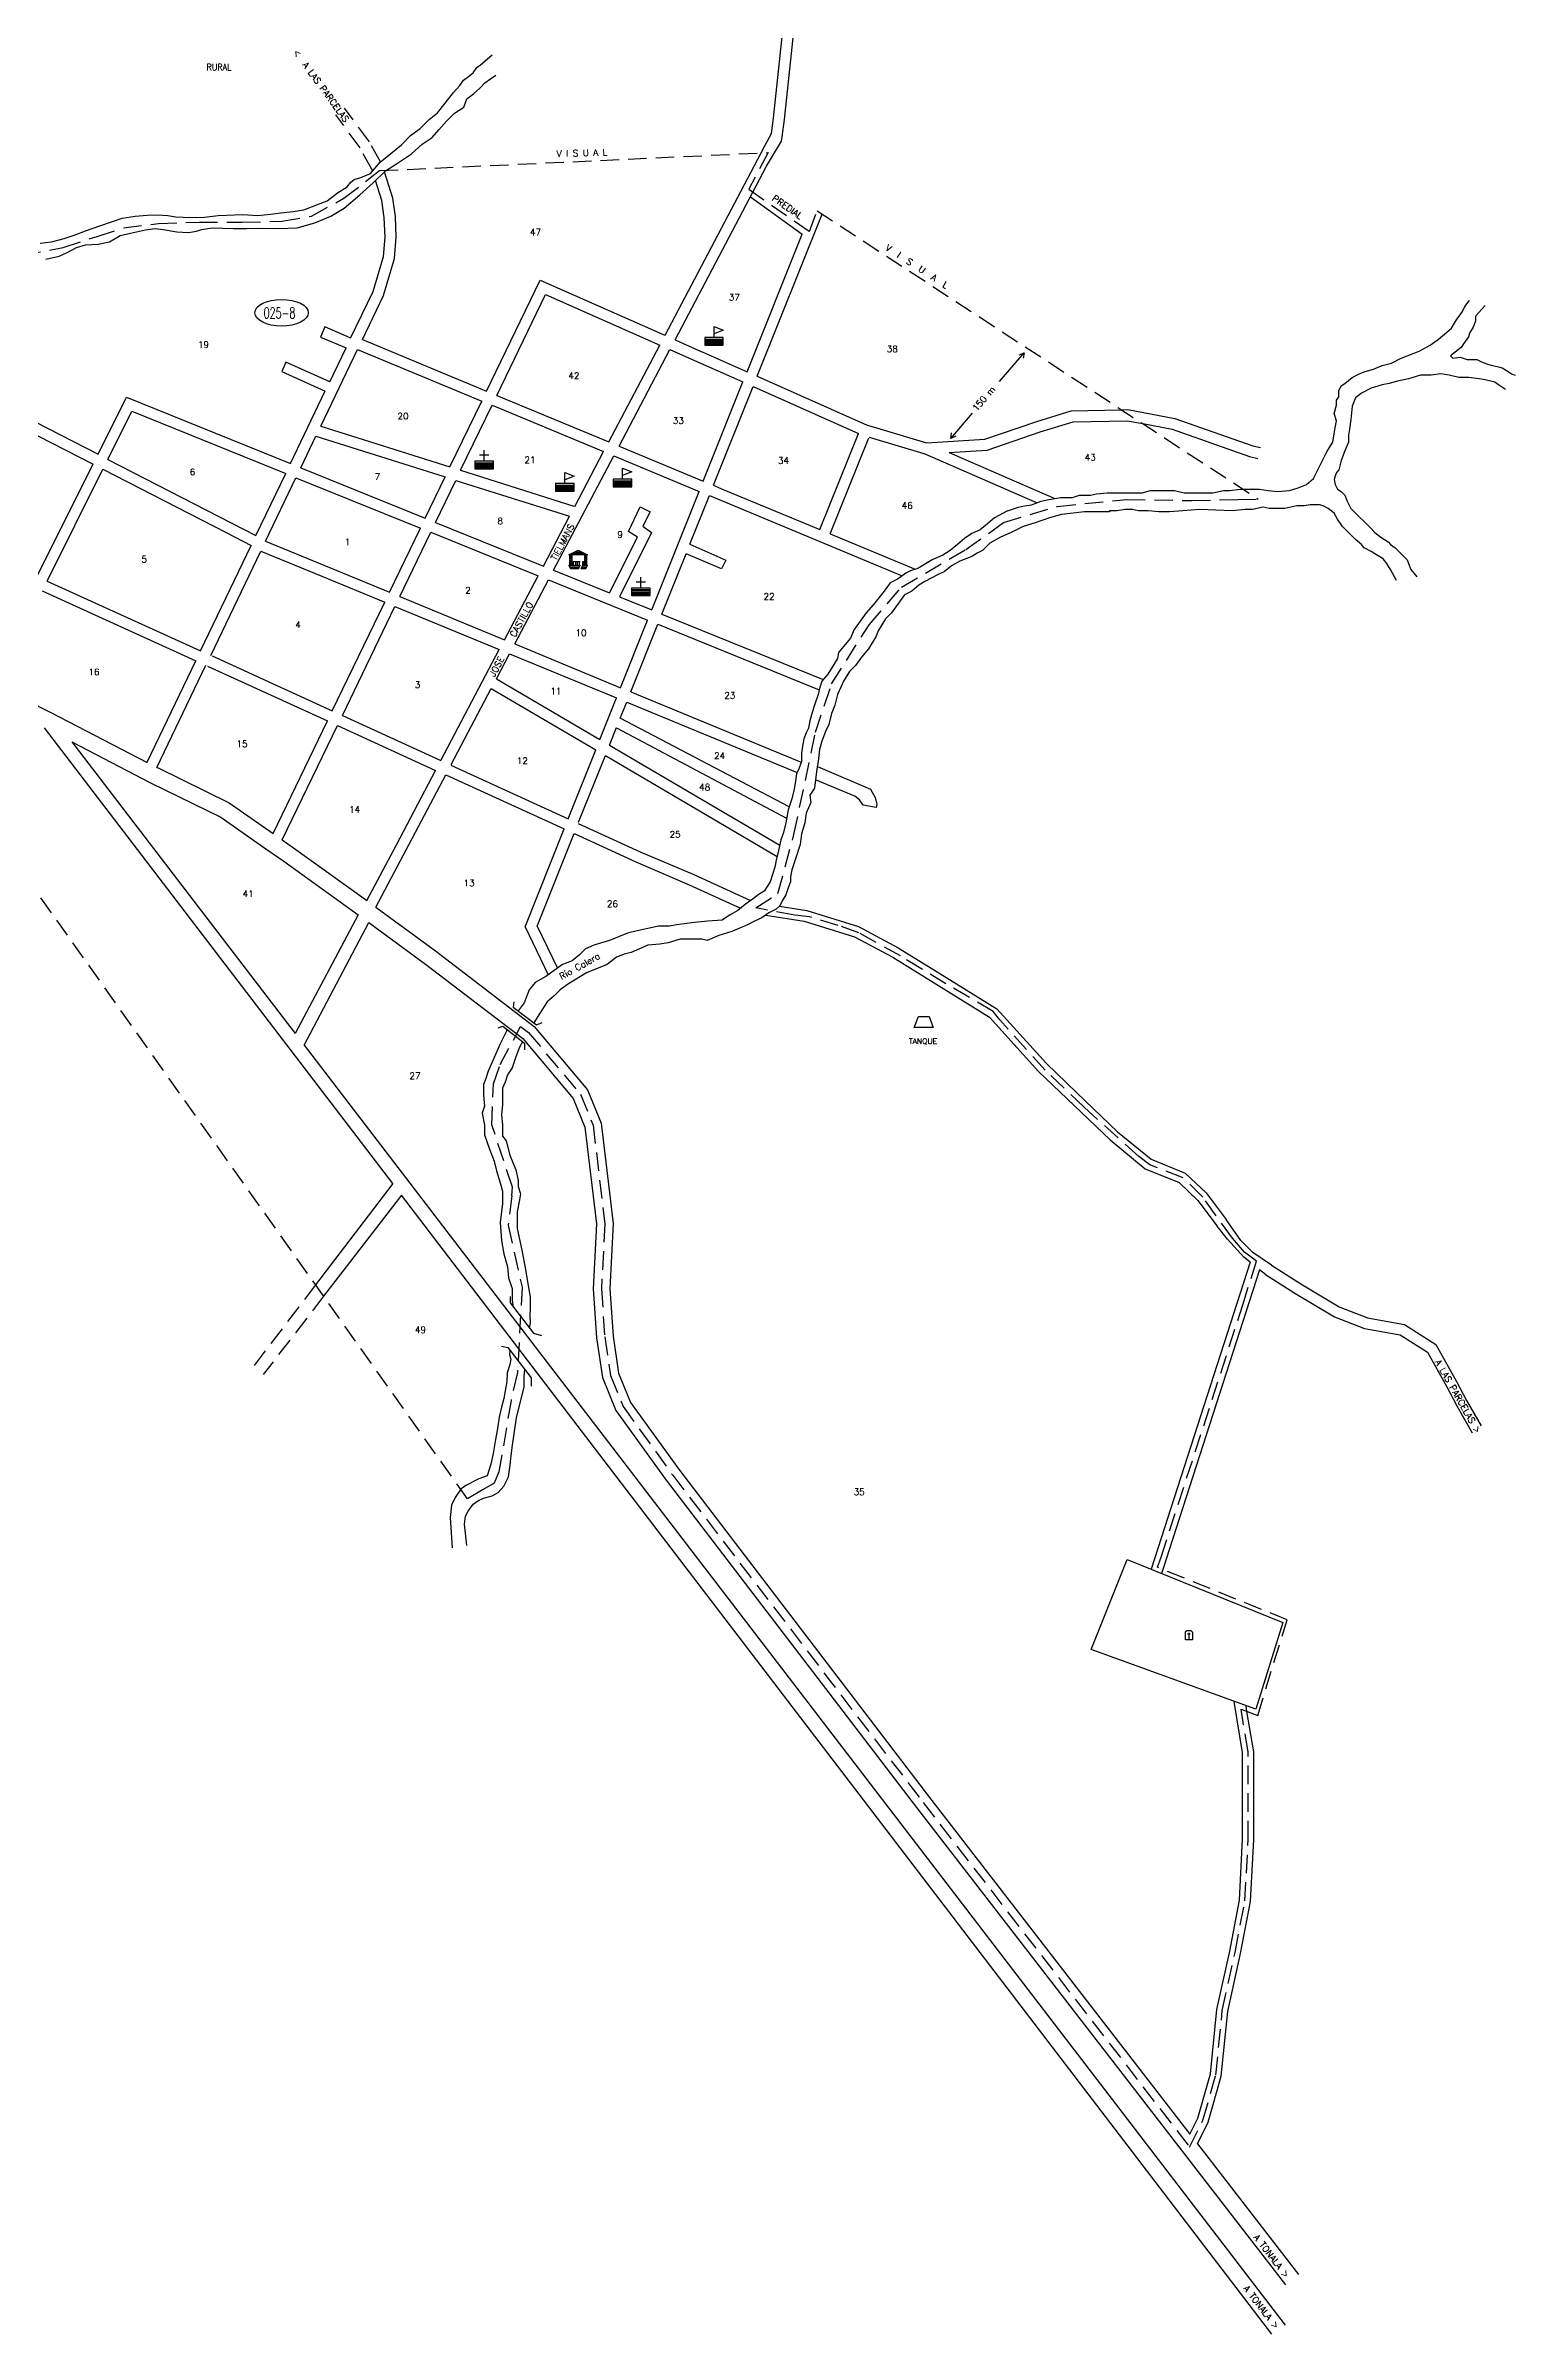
# Model space of a CAD drawing. Extents: x 400988 to 407997, y 1792700 to 1796871.
# Drawn here: x 406403 to 407997, y 1792933 to 1795417 of the extents above; entities that cross this region are included whole.
import ezdxf

# ---------------------------------------------------------------- set-up
doc = ezdxf.new("R2010")
doc.units = 0
doc.header["$LTSCALE"] = 80
doc.header["$MEASUREMENT"] = 0
doc.linetypes.add('HIDDEN', pattern=[0.375, 0.25, -0.125])
doc.layers.get('0').update_dxf_attribs({"linetype": 'CONTINUOUS'})
for name, color, linetype in [('4', 9, 'CONTINUOUS'), ('6', 10, 'CONTINUOUS'), ('9', 5, 'CONTINUOUS'), ('A', 3, 'CONTINUOUS'), ('C', 1, 'CONTINUOUS'), ('D', 6, 'CONTINUOUS'), ('F', 15, 'CONTINUOUS'), ('L', 14, 'CONTINUOUS')]:
    doc.layers.add(name, color=color, linetype=linetype)
doc.styles.add('ROMANS', font='ROMANS', dxfattribs={"height": 7})

# ---------------------------------------------------------------- blocks, each defined once
blk = doc.blocks.new('ELL')
blk.add_circle((0, 0), 1)
blk = doc.blocks.new('ESC')
for p, q in [((0, -2), (0, 10)), ((0, 10), (10, 6)), ((10, 6), (0, 2)), ((-10, -3.5), (10, -3.5)), ((-10, -5), (10, -5)), ((-10, -6.5), (10, -6.5)), ((-10, -8), (10, -8)), ((-10, -9.5), (10, -9.5))]:
    blk.add_line(p, q)
blk.add_lwpolyline([(-10, -2), (-10, -10), (10, -10), (10, -2)], close=True)
blk = doc.blocks.new('IGL')
for p, q in [((-5, 5), (5, 5)), ((0, -2), (0, 10)), ((-10, -3.5), (10, -3.5)), ((-10, -5), (10, -5)), ((-10, -6.5), (10, -6.5)), ((-10, -8), (10, -8)), ((-10, -9.5), (10, -9.5))]:
    blk.add_line(p, q)
blk.add_lwpolyline([(-10, -2), (-10, -10), (10, -10), (10, -2)], close=True)
blk = doc.blocks.new('PLZ')
for p, q in [((-9, 5.5), (9, 5.5)), ((-9, 4), (-7, 4)), ((-9, 2.5), (-7, 2.5)), ((-9, 1), (-7, 1)), ((-6, 7), (6, 7)), ((-3, 8.5), (3, 8.5)), ((7, 4), (9, 4)), ((7, 2.5), (9, 2.5)), ((7, 1), (9, 1)), ((-9.75, -6.5), (1.75, -6.5)), ((-9, -0.5), (-7, -0.5)), ((-9, -2), (-7, -2)), ((-9, -3.5), (-7, -3.5)), ((-9, -5), (-7, -5)), ((-9, -8), (1, -8)), ((-8.25, -9.5), (0.25, -9.5)), ((-5, -2), (2, -2)), ((-5, -6), (-5, -2)), ((-3, -2), (-3, -6)), ((-1, -2), (-1, -6)), ((1, -2), (1, -6)), ((3.25, -9.5), (8.25, -9.5)), ((4, -8), (9, -8)), ((4.75, -6.5), (9.75, -6.5)), ((5, -3.5), (9, -3.5)), ((5, -5), (9, -5)), ((7, -0.5), (9, -0.5)), ((7, -2), (9, -2))]:
    blk.add_line(p, q)
blk.add_lwpolyline([(0, 10), (10, 5), (9, 5), (9, -6), (10, -6), (8, -10), (3, -10), (5, -6), (5, -2), (7, -2), (7, 5), (-7, 5), (-7, -6), (2, -6), (0, -10), (-8, -10), (-10, -6), (-9, -6), (-9, 5), (-10, 5)], close=True)
blk = doc.blocks.new('CEM')
at = {"layer": 'A'}
for p, q in [((-3.774444, 3.46086), (-2.150444, 5.05986)), ((-3.774444, -4.94014), (-3.774444, 3.46086)), ((-2.150444, 5.05986), (2.290556, 5.05986)), ((-1.312444, 1.50686), (1.402556, 1.50686)), ((0.057556, 2.77586), (0.057556, -3.67114)), ((2.290556, 5.05986), (3.889556, 3.46086)), ((3.889556, 3.46086), (3.889556, -4.94014)), ((3.889556, -4.94014), (-3.774444, -4.94014))]:
    blk.add_line(p, q, dxfattribs=at)

msp = doc.modelspace()

# ---------------------------------------------------------------- linework, layer by layer
at = {"layer": '4', "color": 9, "linetype": 'HIDDEN'}
for points in [[(406200.525861, 1795114.125972), (406244.973449, 1795149.692812), (406275.799348, 1795164.927272), (406295.777205, 1795172.209749), (406332.161796, 1795180.475965), (406377.396386, 1795189.632932), (406421.598288, 1795197.995341), (406458.455936, 1795210.176626), (406487.01039, 1795219.388956), (406525.003333, 1795224.026332), (406569.288603, 1795225.613739), (406615.941511, 1795225.405964), (406658.927103, 1795226.716762), (406691.177732, 1795232.065327), (406726.12156, 1795251.520323), (406765.106361, 1795281.449703), (407186.758218, 1795301.050726)], [(407186.758218, 1795301.050726), (407165.596705, 1795261.260163), (407231.484365, 1795215.540631), (407239.674627, 1795237.955238)], [(407239.674627, 1795237.955238), (407718.393887, 1794925.019932)], [(407173.419036, 1794481.278873), (407197.157038, 1794496.845537), (407214.656752, 1794561.052854), (407237.989703, 1794671.956401), (407255.489417, 1794724.48966), (407296.322082, 1794788.696976), (407331.321509, 1794829.556178), (407401.320363, 1794870.415379), (407442.153028, 1794899.600523), (407500.485407, 1794917.111609), (407575.904811, 1794924.624283)], [(407575.904811, 1794924.624283), (407646.52784, 1794923.501582), (407696.18667, 1794924.550749), (407718.393887, 1794925.019932)], [(406908.35998, 1794168.921173), (406904.620549, 1794137.161145), (406919.713382, 1794069.685741), (406914.682438, 1793977.032947), (406907.639116, 1793946.82008), (406894.558661, 1793869.27372), (406889.527716, 1793857.188573), (406877.45345, 1793850.138904), (406860.348239, 1793840.067948), (406387.464241, 1794506.41973)], [(407609.088016, 1793765.794972), (407613.058272, 1793776.734696), (407701.625716, 1794050.632399), (407716.56497, 1794097.844961), (407703.486029, 1794107.914729), (407690.407088, 1794123.019382), (407658.212771, 1794167.326363), (407637.085251, 1794188.472877), (407600.866644, 1794202.570553), (407588.793775, 1794211.633345), (407529.435504, 1794265.003118), (407487.180463, 1794305.282192), (407437.916739, 1794359.736881), (407430.871602, 1794368.799673), (407379.542743, 1794399.008978), (407330.22678, 1794429.218284), (407284.93661, 1794454.392705), (407262.794749, 1794462.44852), (407231.594854, 1794471.511311), (407215.491683, 1794473.525265), (407173.419036, 1794481.278873)], [(406908.35998, 1794168.921173), (406909.210717, 1794178.397716), (406886.866034, 1794245.910149), (406888.540928, 1794290.396953), (406895.940042, 1794311.471592), (406918.112407, 1794352.601211)], [(406918.112407, 1794352.601211), (406926.585662, 1794346.111317), (406982.907439, 1794279.316735), (406996.693402, 1794245.615738), (407009.411884, 1794138.678088), (407005.67556, 1794067.999839), (407009.393569, 1794015.782607), (407015.504323, 1793974.075083), (407029.290287, 1793940.374086), (407083.164099, 1793865.683417), (407354.760246, 1793510.580647), (407643.87403, 1793136.558598)], [(407699.718219, 1793611.671453), (407717.837489, 1793605.106221), (407749.718485, 1793708.795377), (407609.088016, 1793765.794972)], [(407643.87403, 1793136.558598), (407658.441105, 1793165.711985), (407672.447728, 1793214.767539), (407679.45104, 1793284.846903), (407693.457663, 1793347.91833), (407703.962631, 1793403.981821), (407707.464287, 1793470.557216), (407707.464287, 1793565.164356), (407699.718219, 1793611.671453)]]:
    msp.add_lwpolyline(points, dxfattribs=at)
at = {"layer": '6', "color": 10}
for p, q in [((407179, 1795300.75), (407183.4375, 1795309.125)), ((407183.4375, 1795309.125), (407190.125, 1795321.75)), ((407170.125, 1795258.125), (407184.96875, 1795286.25)), ((407570, 1795022), (407577.09375, 1795022.125)), ((407593.0625, 1795007), (407624.90625, 1795001))]:
    msp.add_line(p, q, dxfattribs=at)
for points in [[(407190.125, 1795321.75), (407192.53125, 1795338.375), (407203.4375, 1795440.5)], [(407201.0625, 1795313.5), (407201.71875, 1795318), (407204.4375, 1795336.875), (407215.375, 1795439.25)], [(407184.984, 1795286.285), (407201.062862, 1795313.543353)], [(407577.09375, 1795022.125), (407628.03125, 1795012.625), (407712.5, 1794982.875), (407720.71875, 1794980.875)], [(407624.90625, 1795001), (407709.03125, 1794971.375), (407717.8125, 1794969.25)], [(407240.06551, 1794634.867539), (407297.727362, 1794610.140243), (407302.787345, 1794601.341547), (407304.707578, 1794593.546681), (407303.967531, 1794590.14956), (407289.600523, 1794592.839552), (407285.618119, 1794598.784727), (407280.879636, 1794602.635666), (407276.951741, 1794604.151031), (407238.02616, 1794620.41145)], [(407198.875, 1794483.375), (407228.59375, 1794478.625), (407284.8125, 1794461.125), (407327.8125, 1794438.125), (407373, 1794410.25), (407434.6875, 1794371.875), (407488.625, 1794312.375), (407521.65625, 1794280.75), (407565.71875, 1794238.5), (407602.09375, 1794208.625), (407639.21875, 1794193.625), (407661.75, 1794172), (407683.5625, 1794143.375)], [(406913.786987, 1794344.577581), (406920.336114, 1794339.561429), (406975.113793, 1794274.598062), (406987.900717, 1794243.339307), (407000.383666, 1794138.382024), (406996.658639, 1794067.917476), (407000.440085, 1794014.809307), (407006.75858, 1793971.683897), (407021.365253, 1793935.976604), (407075.938628, 1793860.31606), (407347.62548, 1793505.094697), (407748.004897, 1792987.130013)], [(407732.761, 1794093.584), (407712.484244, 1794107.316403), (407699.493032, 1794120.316467), (407683.552, 1794143.377)], [(407719.778426, 1794088.724986), (407614.818261, 1793763.472419)], [(407726.317, 1794083.461), (407719.778426, 1794088.724986)], [(407732.75, 1794093.625), (407764.5, 1794073.375), (407806.375, 1794048.375), (407837, 1794036.375), (407876.9375, 1794029.25), (407911.03125, 1794007.625), (407933.53125, 1793967.5), (407944.40625, 1793946.75), (407960.21875, 1793919.25)], [(407726.3125, 1794083.5), (407758.1875, 1794063.125), (407801.0625, 1794037.625), (407833.71875, 1794024.875), (407872.5, 1794017.875), (407902.03125, 1793999.125), (407923, 1793961.75), (407933.90625, 1793941), (407950.6875, 1793911.75)], [(406917.381601, 1794026.742307), (407747.473608, 1792943.298465)], [(407732.999933, 1792933.477553), (406916.093458, 1794003.019104)], [(407652.414102, 1793140.226525), (407664.057508, 1793163.528713), (407678.364592, 1793213.636575), (407685.385783, 1793283.894842), (407699.336628, 1793346.715101), (407709.933411, 1793403.2686), (407713.464287, 1793470.399534), (407713.464287, 1793565.660608), (407706.191533, 1793609.32595)], [(407652.414102, 1793140.226525), (407762.243229, 1792998.142275)]]:
    msp.add_lwpolyline(points, dxfattribs=at)
at = {"layer": '6', "color": 10, "linetype": 'HIDDEN'}
for points in [[(406757.415177, 1795281.026369), (406756.99694, 1795282.351087), (406743.819408, 1795306.076037), (406717.464344, 1795342.102812)], [(406765.956786, 1795290.933504), (406753.946442, 1795312.557038), (406727.149476, 1795349.187883)], [(406695.573012, 1794072.256533), (406627.581848, 1793982.92978)], [(406704.35219, 1794059.88559), (406638.88606, 1793974.989769)]]:
    msp.add_lwpolyline(points, dxfattribs=at)
at = {"layer": '9', "color": 5}
for points in [[(406396.782547, 1795202.641691), (406409.013635, 1795204.09528), (406422.782534, 1795207.652724), (406434.720981, 1795211.708877), (406445.87449, 1795216.015987), (406461.441776, 1795221.680493), (406474.158747, 1795226.006842), (406485.57604, 1795230.056582), (406499.885331, 1795232.056976), (406512.904564, 1795232.999031), (406523.842386, 1795233.654856), (406535.320601, 1795232.753632), (406543.938882, 1795231.295984), (406559.846907, 1795230.44927), (406574.953962, 1795231.156399), (406590.048191, 1795232.905836), (406616.617429, 1795234.014626), (406632.789238, 1795232.910541), (406646.583788, 1795234.383369), (406658.033145, 1795235.827339), (406671.309748, 1795237.033176), (406683.013269, 1795239.001506), (406697.798825, 1795244.656393), (406708.173809, 1795248.693307), (406719.533385, 1795257.433433), (406729.876305, 1795264.076117), (406733.727244, 1795268.814601), (406737.340051, 1795271.725839), (406744.871134, 1795273.903442), (406755.239705, 1795278.46151), (406765.515289, 1795290.576313), (406788.739563, 1795309.365864), (406798.516439, 1795319.650213), (406809.110316, 1795327.077835), (406818.893604, 1795336.841031), (406827.924019, 1795344.249414), (406836.134226, 1795354.775102), (406845.113338, 1795366.352718), (406852.05593, 1795373.996027), (406856.157827, 1795379.519448), (406861.581848, 1795383.495439), (406866.742085, 1795387.728801), (406870.580198, 1795393.509592), (406874.717366, 1795396.166666), (406879.356449, 1795400.393615), (406887.093599, 1795407.004235)], [(406402.730075, 1795185.253572), (406417.541282, 1795188.823842), (406426.613381, 1795192.844724), (406436.190602, 1795198.174903), (406446.060465, 1795200.902519), (406459.864634, 1795201.593616), (406472.082897, 1795204.089513), (406483.464918, 1795211.0056), (406494.90145, 1795213.491878), (406511.012335, 1795217.338757), (406521.158807, 1795218.766694), (406530.295036, 1795217.576035), (406544.922621, 1795214.88925), (406557.700515, 1795214.264635), (406566.544101, 1795215.67654), (406571.733197, 1795217.564709), (406583.436718, 1795219.533039), (406606.380323, 1795218.772899), (406620.715266, 1795218.688678), (406637.131619, 1795218.890685), (406655.639001, 1795218.59719), (406675.436443, 1795219.362035), (406694.915591, 1795224.81406), (406712.287678, 1795232.064473), (406726.516808, 1795240.579294), (406743.53533, 1795255.383234), (406757.970528, 1795268.331071), (406771.623994, 1795281.269288), (406783.256973, 1795288.970313), (406799.541861, 1795299.855978), (406811.142775, 1795310.162773), (406822.257807, 1795317.596808), (406829.454563, 1795325.764477), (406837.677596, 1795335.247857), (406846.431402, 1795343.955919), (406856.516951, 1795350.33482), (406859.795432, 1795359.236123), (406866.763677, 1795364.794815), (406873.725508, 1795370.874661), (406879.127083, 1795376.674692), (406885.329629, 1795380.92088), (406891.01102, 1795385.160654)], [(407446.506942, 1794912.3644), (407458.224835, 1794916.272978), (407464.734775, 1794917.575837), (407472.546704, 1794918.878696), (407482.962608, 1794922.787274), (407489.472549, 1794924.090134), (407495.982489, 1794925.392993), (407503.794417, 1794926.695852), (407510.304358, 1794926.695852), (407516.814298, 1794926.695852), (407524.626226, 1794929.301571), (407531.136167, 1794929.301571), (407536.344119, 1794929.301571), (407542.854059, 1794930.60443), (407554.571952, 1794931.90729), (407563.685869, 1794931.90729), (407574.101773, 1794931.90729), (407583.21569, 1794931.90729), (407592.329606, 1794931.90729), (407601.443523, 1794934.513009), (407613.161415, 1794934.513009), (407619.671355, 1794934.513009), (407627.483284, 1794934.513009), (407637.899188, 1794931.90729), (407649.617081, 1794931.90729), (407657.429009, 1794931.90729), (407669.146902, 1794931.90729), (407680.864795, 1794934.513009), (407687.374735, 1794934.513009), (407699.092628, 1794935.815868), (407709.508532, 1794935.815868), (407719.924437, 1794935.815868), (407729.038353, 1794934.513009), (407739.454258, 1794933.210149), (407752.474139, 1794934.513009), (407761.588055, 1794937.118727), (407770.701971, 1794941.027305), (407778.5139, 1794947.541602), (407788.929804, 1794968.387352), (407792.835769, 1794976.204508), (407796.741733, 1794982.718804), (407799.345709, 1794986.627382), (407800.647697, 1794995.747398), (407801.949685, 1795002.261695), (407803.251673, 1795010.078851), (407800.647697, 1795017.896007), (407803.251673, 1795027.016022), (407803.251673, 1795032.22746), (407805.855649, 1795036.136038), (407805.855649, 1795042.650334), (407808.459625, 1795047.861772), (407812.36559, 1795050.467491), (407820.177518, 1795056.981787), (407827.989447, 1795060.890365), (407834.499387, 1795063.496084), (407843.613303, 1795066.101803), (407852.72722, 1795070.010381), (407863.143124, 1795072.6161), (407873.559029, 1795077.827537), (407880.068969, 1795080.433256), (407893.08885, 1795085.644693), (407904.806743, 1795092.15899), (407912.618671, 1795097.370427), (407913.920659, 1795098.673287), (407920.430599, 1795103.884724), (407928.242528, 1795110.399021), (407933.45048, 1795119.519036), (407939.96042, 1795128.639052), (407942.564397, 1795133.850489), (407947.772349, 1795140.364786)], [(407964.698194, 1795135.153348), (407954.282289, 1795123.427614), (407954.282289, 1795118.216177), (407951.678313, 1795111.70188), (407947.772349, 1795105.187583), (407946.470361, 1795101.279005), (407941.262409, 1795093.461849), (407938.658432, 1795089.553271), (407932.148492, 1795084.341834), (407926.94054, 1795080.433256), (407929.544516, 1795077.827537), (407937.356444, 1795079.130396), (407945.168373, 1795076.524678), (407950.376325, 1795076.524678), (407955.584277, 1795076.524678), (407960.79223, 1795073.918959), (407967.30217, 1795071.31324), (407972.510122, 1795070.010381), (407979.020063, 1795068.707521), (407982.926027, 1795067.404662), (407989.435967, 1795063.496084), (407993.341931, 1795060.890365), (407997.247895, 1795059.587506)], [(407986.831991, 1795043.953194), (407979.020063, 1795049.164631), (407975.114098, 1795051.77035), (407964.698194, 1795054.376069), (407958.188253, 1795055.678928), (407946.470361, 1795056.981787), (407936.054456, 1795056.981787), (407925.638552, 1795059.587506), (407916.524635, 1795060.890365), (407906.108731, 1795059.587506), (407894.390838, 1795059.587506), (407881.370957, 1795055.678928), (407869.653065, 1795053.073209), (407860.539148, 1795050.467491), (407852.72722, 1795049.164631), (407841.009327, 1795045.256053), (407830.593423, 1795040.044616), (407824.083482, 1795034.833178), (407820.177518, 1795025.713163), (407818.87553, 1795011.38171), (407817.573542, 1795000.958835), (407816.271554, 1794994.444539), (407816.271554, 1794986.627382), (407812.36559, 1794977.507367), (407808.459625, 1794967.084492), (407805.855649, 1794956.661617), (407803.251673, 1794954.055899), (407801.949685, 1794950.147321), (407800.647697, 1794946.238743), (407801.949685, 1794941.027305), (407804.553661, 1794935.815868), (407808.459625, 1794933.210149), (407812.36559, 1794929.301571), (407814.969566, 1794922.787274), (407818.87553, 1794914.970118), (407825.38547, 1794908.455822), (407835.801375, 1794898.032947), (407839.707339, 1794894.124369), (407844.915291, 1794888.912931), (407851.425232, 1794883.701494), (407859.23716, 1794878.490057), (407861.841136, 1794875.884338), (407867.049089, 1794871.97576), (407873.559029, 1794865.461463), (407880.068969, 1794858.947166), (407881.370957, 1794855.038588), (407883.974933, 1794848.524291), (407890.484874, 1794840.707135)], [(407446.506942, 1794912.3644), (407432.310071, 1794904.534308), (407424.498752, 1794898.020517), (407416.687432, 1794891.506727), (407407.574226, 1794887.598453), (407399.762907, 1794882.387421), (407391.951587, 1794875.87363), (407384.140268, 1794869.35984), (407376.328948, 1794864.148808), (407364.611969, 1794858.937775), (407348.98933, 1794849.818469), (407341.17801, 1794847.212953), (407335.970464, 1794844.607437), (407330.762918, 1794840.699162), (407326.857258, 1794838.093646), (407319.045938, 1794834.185372), (407312.536505, 1794825.066066), (407300.819526, 1794810.735727), (407293.008207, 1794801.61642), (407286.498774, 1794792.497114), (407279.989341, 1794783.377807), (407276.083681, 1794774.258501), (407263.064815, 1794758.625404), (407261.762929, 1794752.111614), (407257.857269, 1794745.597824), (407251.347836, 1794735.175759), (407244.838403, 1794727.359211), (407242.23463, 1794719.542662), (407240.932743, 1794713.028872), (407237.027084, 1794701.304049), (407234.42331, 1794693.487501), (407231.819537, 1794684.368194), (407230.517651, 1794676.551646), (407227.913878, 1794671.340614), (407225.310104, 1794664.826823), (407224.008218, 1794657.010275), (407222.706331, 1794649.193727), (407222.706331, 1794640.07442), (407220.102558, 1794632.257872), (407217.498785, 1794627.046839), (407216.196898, 1794619.230291), (407214.895012, 1794610.110984), (407212.291239, 1794599.68892), (407208.385579, 1794587.964097), (407205.781806, 1794573.633759), (407203.178032, 1794563.211694), (407200.574259, 1794555.395146), (407197.970486, 1794543.670323), (407195.366713, 1794533.248259), (407194.064826, 1794525.43171), (407191.461053, 1794517.615162), (407188.85728, 1794509.798613)], [(407868.351077, 1794836.798557), (407861.841136, 1794848.524291), (407857.935172, 1794855.038588), (407854.029208, 1794860.250026), (407844.915291, 1794865.461463), (407841.009327, 1794868.067182), (407833.197399, 1794871.97576), (407830.593423, 1794875.884338), (407824.083482, 1794881.095775), (407818.87553, 1794886.307213), (407814.969566, 1794890.215791), (407809.761614, 1794895.427228), (407804.553661, 1794903.244384), (407800.647697, 1794909.758681), (407794.137757, 1794914.970118), (407788.929804, 1794917.575837), (407785.02384, 1794918.878696), (407774.607936, 1794918.878696), (407768.097995, 1794917.575837), (407760.286067, 1794917.575837), (407747.266186, 1794914.970118), (407738.15227, 1794914.970118), (407730.340341, 1794914.970118), (407723.830401, 1794916.272978), (407712.112508, 1794913.667259), (407704.30058, 1794913.667259), (407689.978711, 1794912.3644), (407654.825033, 1794913.667259), (407636.5972, 1794912.3644), (407622.275332, 1794911.06154), (407610.557439, 1794911.06154), (407598.839546, 1794912.3644), (407588.423642, 1794912.3644), (407581.913701, 1794913.667259), (407574.101773, 1794913.667259), (407564.987857, 1794912.3644), (407557.175928, 1794912.3644), (407557.175928, 1794911.06154), (407529.834179, 1794911.06154), (407505.096405, 1794908.455822), (407492.076525, 1794904.547243), (407476.452668, 1794899.335806), (407463.432787, 1794895.427228), (407450.412907, 1794888.912931), (407438.695014, 1794883.701494)], [(407438.695014, 1794883.701494), (407427.102525, 1794877.176388), (407419.291205, 1794869.35984), (407414.083659, 1794866.754324), (407407.574226, 1794862.84605), (407394.55536, 1794857.635017), (407385.442154, 1794852.423985), (407377.630835, 1794845.910195), (407371.121402, 1794843.304679), (407356.800649, 1794835.48813), (407350.291216, 1794831.579856), (407342.479897, 1794825.066066), (407334.668577, 1794821.157791), (407328.159144, 1794812.038485), (407320.347825, 1794801.61642), (407313.838392, 1794795.10263), (407306.027073, 1794782.075049), (407303.423299, 1794775.561259), (407299.51764, 1794769.047469), (407295.61198, 1794762.533678), (407287.80066, 1794753.414372), (407281.291227, 1794744.295065), (407274.781795, 1794737.781275), (407268.272362, 1794727.359211), (407265.668588, 1794720.84542), (407261.762929, 1794713.028872), (407259.159156, 1794701.304049), (407255.253496, 1794692.184743), (407252.649723, 1794680.45992), (407248.744063, 1794672.643372), (407244.838403, 1794662.221307), (407242.23463, 1794653.102001), (407240.932743, 1794640.07442), (407239.630857, 1794632.257872), (407238.32897, 1794623.138565), (407237.027084, 1794611.413743), (407231.819537, 1794603.597194), (407233.121424, 1794595.780646), (407227.913878, 1794584.055823), (407226.611991, 1794573.633759), (407222.706331, 1794561.908936), (407221.404445, 1794550.184113), (407216.196898, 1794534.551017), (407212.291239, 1794522.826194), (407210.989352, 1794515.009646), (407210.989352, 1794509.798613), (407208.385579, 1794503.284823), (407205.793863, 1794495.49453), (407201.888203, 1794488.982823), (407199.28443, 1794483.773458), (407195.37877, 1794479.866434), (407187.567451, 1794475.95941), (407179.756131, 1794470.750045), (407171.944812, 1794466.843021), (407164.133492, 1794462.935997)], [(407188.85728, 1794509.798613), (407182.359904, 1794499.401554), (407175.850471, 1794495.49453), (407170.642925, 1794491.587506), (407161.529719, 1794485.075799), (407153.7184, 1794478.564093), (407144.605193, 1794473.354727), (407136.793874, 1794468.145362), (407121.171235, 1794466.843021), (407106.850483, 1794465.540679), (407087.322184, 1794462.935997), (407079.510864, 1794461.633655), (407067.793885, 1794461.633655), (407056.076906, 1794459.028973), (407044.359927, 1794456.42429), (407033.944834, 1794453.819608), (407014.416535, 1794446.00556), (406997.49201, 1794440.796194), (406988.378803, 1794436.88917), (406981.86937, 1794430.377464), (406974.058051, 1794423.865757), (406963.642958, 1794419.958733), (406954.529752, 1794413.447027), (406945.416546, 1794406.93532), (406933.699567, 1794400.423614), (406927.190134, 1794392.609566), (406921.982588, 1794378.283811), (406915.44335, 1794369.561782)], [(407120.399799, 1794445.8729), (407114.661802, 1794447.307901), (407100.34105, 1794447.307901), (407091.227844, 1794447.307901), (407078.208978, 1794443.400877), (407069.095772, 1794442.098536), (407056.076906, 1794440.796194), (407037.850494, 1794432.982146), (407031.341061, 1794431.679805), (407022.227855, 1794427.772781), (407011.812762, 1794419.958733), (406989.68069, 1794410.842344), (406976.661824, 1794403.028296), (406970.152391, 1794399.121272), (406961.039185, 1794392.609566), (406954.529752, 1794386.097859), (406946.718433, 1794379.586152), (406940.209, 1794369.167422), (406932.335656, 1794356.790704)], [(406902.454289, 1794347.027619), (406895.923756, 1794334.023794), (406890.716209, 1794322.298971), (406886.81055, 1794313.179664), (406882.90489, 1794304.060358), (406880.301117, 1794296.24381), (406877.697344, 1794289.730019), (406877.697344, 1794278.005197), (406878.99923, 1794266.280374), (406876.395457, 1794258.463826), (406878.99923, 1794245.436245), (406878.99923, 1794235.01418), (406884.206776, 1794219.381084), (406889.414323, 1794206.353503), (406892.018096, 1794195.931438), (406895.923756, 1794182.903858), (406898.527529, 1794173.784551), (406898.527529, 1794160.756971), (406895.923756, 1794139.912841), (406897.225642, 1794120.37147), (406899.829415, 1794106.041132), (406903.735075, 1794091.710793), (406905.036962, 1794079.98597), (406908.942622, 1794068.261148), (406908.942622, 1794055.233567), (406910.121933, 1794048.152966)], [(406903.550758, 1794349.221323), (406902.454289, 1794347.027619)], [(406920.215224, 1794336.119605), (406916.775041, 1794330.097182), (406912.869382, 1794319.678452), (406908.963722, 1794307.95738)], [(406908.963722, 1794307.95738), (406903.735075, 1794300.152084), (406901.131302, 1794292.335535), (406898.527529, 1794285.821745), (406898.527529, 1794274.096922), (406898.527529, 1794267.583132), (406897.225642, 1794257.161068), (406898.527529, 1794245.436245), (406898.527529, 1794233.711422), (406902.433189, 1794228.50039), (406906.338848, 1794212.867293), (406912.848281, 1794197.234196), (406915.452054, 1794185.509374), (406915.452054, 1794178.995584), (406918.055828, 1794171.179035), (406916.753941, 1794164.665245), (406914.150168, 1794151.637664), (406914.150168, 1794133.399051), (406919.357714, 1794109.949406), (406923.263374, 1794089.105277), (406925.867147, 1794073.47218), (406928.47092, 1794059.141841), (406928.47092, 1794047.417019)], [(406928.47092, 1794047.417019), (406928.142824, 1794038.729496), (406928.485572, 1794031.184964), (406927.33462, 1794025.810961)], [(406906.340921, 1794001.474055), (406906.013644, 1793996.519993), (406907.377452, 1793991.585061), (406906.405686, 1793985.839541), (406903.648359, 1793976.94465), (406902.98206, 1793967.554258), (406901.286279, 1793957.108731), (406899.822218, 1793949.011604), (406897.33188, 1793939.598767), (406894.857575, 1793928.883044), (406892.926868, 1793916.349694), (406890.986543, 1793904.598076), (406888.306171, 1793889.449337), (406885.844691, 1793877.691306), (406881.832575, 1793864.871728), (406872.74765, 1793861.893154), (406858.766271, 1793854.423849), (406853.339044, 1793850.708434), (406846.936844, 1793841.508077), (406843.127589, 1793833.382092), (406841.730863, 1793819.812847), (406843.69834, 1793786.99938)], [(406859.825258, 1793789.543374), (406857.194689, 1793812.705871), (406858.131184, 1793821.317739), (406858.391761, 1793821.320946), (406861.193979, 1793826.567758), (406866.573109, 1793834.191827), (406871.739759, 1793837.904035), (406877.69776, 1793840.844131), (406887.049675, 1793843.304757), (406893.782994, 1793846.775627), (406899.950268, 1793853.888162), (406904.779386, 1793863.851012), (406906.217797, 1793874.032755), (406908.818007, 1793895.695919), (406913.635153, 1793927.811024), (406922.077932, 1793961.795058), (406921.936848, 1793973.260447), (406922.784509, 1793980.104675)]]:
    msp.add_lwpolyline(points, dxfattribs=at)
at = {"layer": '9', "color": 5, "linetype": 'CONTINUOUS'}
msp.add_lwpolyline([(407164.133492, 1794462.935997), (407147.359874, 1794455.624277), (407133.264337, 1794451.594291), (407120.399799, 1794445.8729)], dxfattribs=at)
at = {"layer": 'A', "color": 3}
msp.add_lwpolyline([(407576.076517, 1793774.189754), (407744.962274, 1793705.939417), (407715.732047, 1793611.68895), (407537.102881, 1793676.689272)], close=True, dxfattribs=at)
at = {"layer": 'F', "color": 15}
for p, q in [((407074.75, 1795102.875), (407179, 1795300.75)), ((407085.75, 1795098), (407170.125, 1795258.125)), ((407174.6875, 1795058.375), (407245.09375, 1795234.375)), ((407163.71875, 1795063.25), (407223.449128, 1795212.654085)), ((406881.15625, 1795042.25), (406939.15625, 1795162.5)), ((406939.15625, 1795162.5), (407074.6875, 1795102.75)), ((406733.65625, 1795099.625), (406757.9375, 1795150.25)), ((406746.34375, 1795098.25), (406769.1875, 1795145.875)), ((406892.28125, 1795037.625), (406944.9375, 1795146.875)), ((406944.9375, 1795146.875), (407069.09375, 1795092.125)), ((406701.1875, 1795004.25), (406741.125, 1795087.5)), ((406711, 1795052.375), (406728.65625, 1795089.125)), ((406741.125, 1795087.5), (406875.9375, 1795031.375)), ((406746.34375, 1795098.25), (406881.15625, 1795042.25)), ((407013.75, 1794987.125), (407069.09375, 1795092.125)), ((407024.875, 1794982.5), (407080.09375, 1795087.25)), ((407085.6875, 1795097.875), (407114.84375, 1795085)), ((407114.875, 1795085), (407163.71875, 1795063.25)), ((406301.0625, 1795041.5), (406454.15625, 1794962.875)), ((406306.6875, 1795052.125), (406459.53125, 1794973.625)), ((406459.53125, 1794973.625), (406490.53125, 1795035.625)), ((406490.53125, 1795035.625), (406668.375, 1794963.625)), ((406668.375, 1794963.625), (406706.15625, 1795042.375)), ((406841.4375, 1794959.875), (406875.9375, 1795031.375)), ((406892.28125, 1795037.625), (407013.75, 1794987.125)), ((407116.21875, 1794944.5), (407159.25, 1795052.125)), ((407127.3125, 1794940), (407170.21875, 1795047.25)), ((407170.21875, 1795047.25), (407284.8125, 1794996.25)), ((406470.1875, 1794968.125), (406496.3125, 1795020.375)), ((406496.3125, 1795020.375), (406663.1875, 1794952.75)), ((406701.1875, 1795004.25), (406841.4375, 1794959.875)), ((406853, 1794956.25), (406887.03125, 1795026.875)), ((406887.03125, 1795026.875), (407008.125, 1794976.5)), ((406679.53125, 1794959.125), (406695.96875, 1794993.25)), ((406695.96875, 1794993.25), (406836.1875, 1794949)), ((407024.875, 1794982.5), (407116.21875, 1794944.5)), ((407242.75, 1794892), (407284.8125, 1794996.25)), ((407253.8125, 1794887.375), (407295.78125, 1794991.375)), ((406393.28125, 1794841), (406454.15625, 1794962.875)), ((406404.21875, 1794836.125), (406464.84375, 1794957.375)), ((406470.1875, 1794968.125), (406630.9375, 1794885.5)), ((406679.53125, 1794959.125), (406814.625, 1794904.375)), ((406853, 1794956.25), (406975.90625, 1794917.375)), ((406953.90625, 1794847.875), (407019.25, 1794971.875)), ((406976.84375, 1794917.125), (407008.125, 1794976.5)), ((407019.25, 1794971.875), (407111.78125, 1794933.375)), ((406630.9375, 1794885.5), (406663.1875, 1794952.75)), ((406641.34375, 1794879.5), (406674.34375, 1794948.25)), ((406674.34375, 1794948.25), (406809.40625, 1794893.5)), ((406814.625, 1794904.375), (406836.1875, 1794949)), ((406825.75, 1794899.75), (406847.75, 1794945.375)), ((406847.75, 1794945.375), (406971.1875, 1794906.375)), ((407060.3125, 1794804.75), (407111.78125, 1794933.375)), ((407101.71875, 1794876), (407122.84375, 1794928.75)), ((407122.84375, 1794928.75), (407332.1875, 1794841.75)), ((406942.75, 1794852.375), (406971.1875, 1794906.375)), ((406641.34375, 1794879.5), (406775.84375, 1794823.875)), ((406775.84375, 1794823.875), (406809.40625, 1794893.5)), ((406786.9375, 1794819.375), (406820.53125, 1794889)), ((406820.53125, 1794889), (406937.125, 1794841.75)), ((406825.75, 1794899.75), (406942.75, 1794852.375)), ((407253.8125, 1794887.375), (407346.28125, 1794848.875)), ((406570.90625, 1794760.375), (406625.75, 1794874.75)), ((406581.84375, 1794755.375), (406636.15625, 1794868.625)), ((407071.4375, 1794800.25), (407097.53125, 1794865.5)), ((406404.21875, 1794836.125), (406570.90625, 1794760.375)), ((406900.59375, 1794772.375), (406937.125, 1794841.75)), ((406911.71875, 1794767.875), (406948.28125, 1794837.25)), ((406948.28125, 1794837.25), (407055.84375, 1794793.625)), ((406953.90625, 1794847.875), (407014.5, 1794823.25)), ((406398.84375, 1794825.375), (406565.71875, 1794749.625)), ((406713.71875, 1794695.125), (406770.625, 1794813.125)), ((406724.625, 1794690.125), (406781.71875, 1794808.5)), ((406781.71875, 1794808.5), (406894.96875, 1794761.75)), ((406786.9375, 1794819.375), (406900.59375, 1794772.375)), ((407025.21875, 1794819), (407060.3125, 1794804.75)), ((407026.59375, 1794720.375), (407055.84375, 1794793.625)), ((407037.65625, 1794715.875), (407066.96875, 1794789.125)), ((407066.96875, 1794789.125), (407241.96875, 1794718.125)), ((407071.4375, 1794800.25), (407246.4375, 1794729.25)), ((406831.84375, 1794642), (406894.96875, 1794761.75)), ((406891.8125, 1794730), (406906.125, 1794757.125)), ((406906.125, 1794757.125), (407022.125, 1794709.25)), ((406911.71875, 1794767.875), (407026.59375, 1794720.375)), ((406512.8125, 1794639.375), (406565.71875, 1794749.625)), ((406523.5, 1794633.875), (406576.625, 1794744.625)), ((406578.28125, 1794743.875), (406708.5, 1794684.375)), ((406583.25, 1794754.75), (406713.71875, 1794695.125)), ((406891.8125, 1794730), (407004.0625, 1794664.125)), ((406842.78125, 1794637), (406886.21875, 1794719.375)), ((406886.21875, 1794719.375), (406999.5625, 1794652.875)), ((407004.0625, 1794664.125), (407022.125, 1794709.25)), ((407037.65625, 1794715.875), (407222.5, 1794639.5)), ((406649.5, 1794562), (406708.5, 1794684.375)), ((406724.625, 1794690.125), (406831.46875, 1794641.25)), ((407026.25, 1794687.25), (407033.21875, 1794704.625)), ((407033.21875, 1794704.625), (407218.125, 1794628.375)), ((406659.4375, 1794555.125), (406719.40625, 1794679.375)), ((406719.40625, 1794679.375), (406825.875, 1794630.625)), ((407014.53125, 1794657.875), (407022.125, 1794677)), ((407014.53125, 1794657.875), (407199.25, 1794549.375)), ((406783.3125, 1794549.875), (406825.875, 1794630.625)), ((406842.40625, 1794636.25), (406969.6875, 1794578.125)), ((406969.6875, 1794578.125), (406999.5625, 1794652.875)), ((406981.03125, 1794574.25), (407010, 1794646.625)), ((407010, 1794646.625), (407196.34375, 1794537.25)), ((406761.125, 1794482.125), (406836.8125, 1794625.625)), ((406836.8125, 1794625.625), (406965.21875, 1794567)), ((406922.84375, 1794461), (406965.21875, 1794567)), ((406935.9375, 1794461.5), (406976.15625, 1794562)), ((406751.34375, 1794489.25), (406783.3125, 1794549.875)), ((406922.84375, 1794461), (406948.0625, 1794408.875)), ((406935.9375, 1794461.5), (406957.96875, 1794415.875))]:
    msp.add_line(p, q, dxfattribs=at)
for points in [[(406769.182619, 1795145.932894), (406781.151295, 1795186.094478), (406783.073771, 1795209.169432), (406782.139022, 1795231.608507), (406779.279018, 1795251.633091), (406770.314206, 1795280.028115)], [(406757.953, 1795150.268), (406769.29597, 1795188.329991), (406771.052974, 1795209.418835), (406770.174472, 1795230.507679), (406767.538966, 1795248.960417), (406760.628192, 1795270.849511)], [(407167.493657, 1795253.099474), (407223.449128, 1795212.654085)], [(406733.668474, 1795099.650919), (406705.684763, 1795112.099638), (406700.874884, 1795100.573325), (406728.641813, 1795089.173676)], [(407080.09375, 1795087.25), (407110, 1795074.125), (407110, 1795074.125)], [(406711.00182, 1795052.406026), (406663.157696, 1795073.526324), (406659.113516, 1795063.312517), (406706.162727, 1795042.319738)], [(407110, 1795074.125), (407110, 1795074.125), (407159.25, 1795052.125)], [(407174.6875, 1795058.375), (407294, 1795005.375), (407300.625, 1795003.375), (407358.40625, 1794986.25), (407421.8125, 1794990.125), (407478.25, 1795009.375), (407515.5, 1795020.875), (407570, 1795022)], [(407383, 1794975.75), (407424.15625, 1794978.25), (407481.96875, 1794998), (407517.4375, 1795008.875), (407576.09375, 1795010.125), (407593.0625, 1795007)], [(407296.09375, 1794992.125), (407355.65625, 1794974.5), (407357, 1794974.125)], [(406464.84375, 1794957.375), (406598.5625, 1794888.75), (406625.75, 1794874.75)], [(407355.3125, 1794974.625), (407355.65625, 1794974.5), (407356.625, 1794974.125), (407478.4375, 1794921.125)], [(407383, 1794975.75), (407397.875, 1794969.25), (407497.875, 1794925.75)], [(407127.3125, 1794940), (407136.1875, 1794936.25), (407242.75, 1794892)], [(407014.515199, 1794823.298612), (407044.949878, 1794883.804468), (407035.234779, 1794889.6791), (407047.672788, 1794916.675651), (407058.687565, 1794911.077628), (407050.798859, 1794895.604183), (407060.005629, 1794888.680829), (407025.214155, 1794818.962374)], [(406636.15625, 1794868.625), (406702.53125, 1794841.25), (406770.625, 1794813.125)], [(407101.707977, 1794875.939546), (407140.644925, 1794858.659753), (407136.069971, 1794849.221263), (407097.534058, 1794865.50301)], [(406347.823858, 1794723.221412), (406408.357628, 1794693.493871), (406512.827229, 1794639.341688)], [(407209.445753, 1794591.146748), (407026.245328, 1794687.253024)], [(406779.246653, 1794182.186914), (406401.475725, 1794676.786622)], [(406431.113751, 1794661.423648), (406516.573368, 1794617.125356), (406592.663322, 1794579.784138), (406641.561424, 1794545.611606)], [(406431.113751, 1794661.423648), (406673.431766, 1794345.147911)], [(407022.12386, 1794676.947701), (407206.708176, 1794578.732204)], [(406523.48671, 1794633.816308), (406524.681193, 1794633.197144), (406601.837929, 1794595.332403), (406649.484701, 1794562.034364)], [(406976.15625, 1794562), (407043.03125, 1794531.375), (407101.0625, 1794506.5), (407156.8125, 1794481.125)], [(406980.59375, 1794573.125), (407047.875, 1794542.375), (407105.9375, 1794517.5), (407167.625, 1794489.375)], [(406641.561424, 1794545.611605), (406661.052686, 1794531.9901), (406735.309618, 1794478.710512), (406741.81496, 1794473.937831)], [(406659.44885, 1794555.070899), (406671.455274, 1794546.680187), (406745.880418, 1794493.279906), (406751.352306, 1794489.265425)], [(406761.134559, 1794482.08862), (406825.67249, 1794434.740006), (406932.83521, 1794352.661205), (406990.701084, 1794284.035408), (407005.486088, 1794247.892168), (407018.440102, 1794138.974152), (407014.692481, 1794068.082202), (407018.347053, 1794016.755906), (407024.250066, 1793976.46627), (407037.215321, 1793944.771568), (407090.389569, 1793871.050774), (407361.895011, 1793516.066598), (407644.266318, 1793150.767187)], [(406741.81496, 1794473.937831), (406673.431766, 1794345.147911)], [(406683.284956, 1794332.287436), (406753.367115, 1794465.462528)], [(406753.367115, 1794465.462528), (406814.87499, 1794420.336931), (406913.786987, 1794344.577581)], [(407184, 1794473.625), (407225.84375, 1794466.875), (407280.1875, 1794450), (407321.8125, 1794427.75), (407366.6875, 1794400), (407426.90625, 1794362.625), (407480.03125, 1794304), (407557.75, 1794229.5), (407595.875, 1794198.25), (407632.59375, 1794183.375), (407652.78125, 1794164), (407674, 1794136.125)], [(406910.547146, 1794379.28776), (406909.987386, 1794373.68665), (406935.176586, 1794354.642878), (406941.333946, 1794356.883322)], [(406893.754347, 1794351.282212), (406898.792187, 1794352.962545), (406922.302106, 1794334.478884), (406922.302106, 1794327.197441)], [(406683.284956, 1794332.287436), (406917.381601, 1794026.742307)], [(406779.246653, 1794182.186914), (406695.573012, 1794072.256533)], [(406788.908382, 1794169.537214), (406704.35219, 1794059.88559)], [(406916.093458, 1794003.019104), (406788.908382, 1794169.537214)], [(407709.769396, 1794096.78292), (407702.740835, 1794102.441379), (407684.877919, 1794121.941475), (407673.999, 1794136.115)], [(407709.769396, 1794096.78292), (407602.253634, 1793763.611023)], [(406906.89241, 1794059.648427), (406906.549661, 1794052.789761), (406931.913058, 1794019.868165), (406940.824522, 1794017.467632)], [(406897.404144, 1794005.778842), (406904.122552, 1794004.356952), (406929.466822, 1793971.420629), (406929.509601, 1793962.191603)], [(407614.818261, 1793763.472419), (407613.408294, 1793759.103187)], [(407644.266318, 1793150.767187), (407652.824702, 1793167.895257), (407666.530864, 1793215.898503), (407673.516297, 1793285.798963), (407687.578699, 1793349.121559), (407697.991851, 1793404.695041), (407701.464287, 1793470.714897), (407701.464287, 1793564.668105), (407692.206851, 1793620.249396)], [(407706.191533, 1793609.32595), (407705.157036, 1793615.537029)]]:
    msp.add_lwpolyline(points, dxfattribs=at)
at = {"layer": 'F', "color": 15, "linetype": 'CONTINUOUS'}
msp.add_lwpolyline([(407345.154319, 1794351.678934), (407349.636067, 1794363.545449), (407361.235883, 1794363.545449), (407365.71763, 1794351.678934)], close=True, dxfattribs=at)
at = {"layer": 'L', "color": 14}
for points in [[(407437.835781, 1795052.680206), (407464.573591, 1795083.81909)], [(407458.992068, 1795081.67834), (407464.573591, 1795083.81909), (407463.519861, 1795077.890932)], [(407384.80888, 1794990.925019), (407408.196804, 1795018.162621)], [(407390.277835, 1794993.338884), (407384.80888, 1794990.925019), (407385.568471, 1794996.897994)]]:
    msp.add_lwpolyline(points, dxfattribs=at)

# ---------------------------------------------------------------- block references
at = {"layer": '4', "color": 9, "xscale": 28.996584, "yscale": 14.498292, "zscale": 28.996584}
msp.add_blockref('ELL', (406658.700319, 1795127.239411), dxfattribs=at)
at = {"layer": 'A', "color": 3, "xscale": 1.006826, "yscale": 1.006826, "zscale": 1.006826}
for name, p in [('ESC', (407127.912021, 1795102.2409)), ('IGL', (406878.41349, 1794968.041353)), ('ESC', (406966.131599, 1794943.790435)), ('ESC', (407028.515387, 1794948.539966)), ('PLZ', (406980.57608, 1794859.377462)), ('IGL', (407048.43689, 1794830.345335))]:
    msp.add_blockref(name, p, dxfattribs=at)
at = {"layer": 'A', "color": 3}
msp.add_blockref('CEM', (407643.149762, 1793691.969101), dxfattribs=at)

# ---------------------------------------------------------------- texts
at = {"layer": '4', "color": 9, "style": 'ROMANS'}
for s, height, width, p in [('RURAL', 7.047781, 0.9, (406577.339787, 1795390.316428)), ('025-8', 12.08191, 0.63, (406639.196418, 1795120.979647))]:
    msp.add_text(s, height=height, dxfattribs=dict(at, width=width)).set_placement(p)
at = {"layer": '9', "color": 5, "style": 'ROMANS'}
msp.add_text('Rio Calera', height=7, rotation=29.204173, dxfattribs=at).set_placement((406962.577414, 1794403.249066))
at = {"layer": 'C', "color": 1, "style": 'ROMANS'}
for s, p in [('47', (406928.286804, 1795211.141402)), ('37', (407144.02452, 1795140.533471)), ('19', (406567.995147, 1795089.217349)), ('38', (407315.304513, 1795084.466586)), ('42', (406969.878922, 1795055.419208)), ('20', (406784.487642, 1795011.64863)), ('33', (407083.273804, 1795006.649412)), ('6', (406559.090012, 1794950.951541)), ('21', (406922.25171, 1794964.113516)), ('34', (407197.258408, 1794963.353422)), ('43', (407530.125878, 1794966.76205)), ('7', (406759.698469, 1794945.879844)), ('8', (406892.981028, 1794897.66579)), ('46', (407331.583287, 1794914.512142)), ('1', (406727.243173, 1794874.972806)), ('9', (407022.948881, 1794883.015519)), ('5', (406506.589346, 1794856.273544)), ('2', (406857.953527, 1794822.57202)), ('22', (407181.675059, 1794815.80676)), ('4', (406673.495013, 1794785.283456)), ('10', (406977.665587, 1794776.372478)), ('16', (406449.085508, 1794733.903637)), ('3', (406803.341694, 1794720.016652)), ('11', (406950.353397, 1794713.06466)), ('23', (407139.10444, 1794708.387191)), ('15', (406609.855218, 1794655.93117)), ('12', (406914.000792, 1794637.540728)), ('24', (407128.048034, 1794643.052008)), ('48', (407111.769153, 1794608.834846)), ('14', (406731.989457, 1794584.604206)), ('25', (407079.705998, 1794557.660037)), ('13', (406856.178431, 1794504.81185)), ('41', (406616.460273, 1794493.302277)), ('26', (407011.657819, 1794482.295088)), ('27', (406797.481606, 1794295.63382)), ('49', (406803.45546, 1794019.941147)), ('35', (407279.460804, 1793844.108495))]:
    msp.add_text(s, height=7, dxfattribs=at).set_placement(p)
at = {"layer": 'D', "color": 6, "style": 'ROMANS'}
for s, rotation, p in [('<  A LAS PARCELAS', 306.187001, (406670.909637, 1795409.799846)), ('V I S U A L', 1.46728, (406957.356514, 1795296.449588)), ('V  I  S  U  A  L', 326.977348, (407313.160107, 1795196.013429)), ('A LAS PARCELAS >', 299.744152, (407909.79381, 1793988.70552)), ('A TONALA >', 307.74945, (407712.772658, 1793038.410511)), ('A TONALA >', 307.74945, (407701.705862, 1792983.026784))]:
    msp.add_text(s, height=7, rotation=rotation, dxfattribs=at).set_placement(p)
at = {"layer": 'D', "color": 6, "linetype": 'HIDDEN', "style": 'ROMANS'}
msp.add_text('PREDIAL', height=7, rotation=325.243169, dxfattribs=at).set_placement((407190.194764, 1795249.83028))
at = {"layer": 'D', "linetype": 'CONTINUOUS', "style": 'ROMANS'}
for s, rotation, p in [('TIELMANS', 62.013702, (406956.61489, 1794857.610362)), ('CASTILLO', 61.374458, (406912.110562, 1794774.385783)), ('JOSE', 62.062687, (406889.824612, 1794731.480665))]:
    msp.add_text(s, height=7, rotation=rotation, dxfattribs=at).set_placement(p)
at = {"layer": 'D', "color": 6, "linetype": 'CONTINUOUS', "style": 'ROMANS'}
msp.add_text('TANQUE', height=6, dxfattribs=at).set_placement((407339.417086, 1794333.70456))
at = {"layer": 'L', "color": 14, "style": 'ROMANS'}
msp.add_text('150 m', height=7, rotation=49.348531, dxfattribs=at).set_placement((407412.919273, 1795019.715062))

doc.saveas('drawing.dxf')
